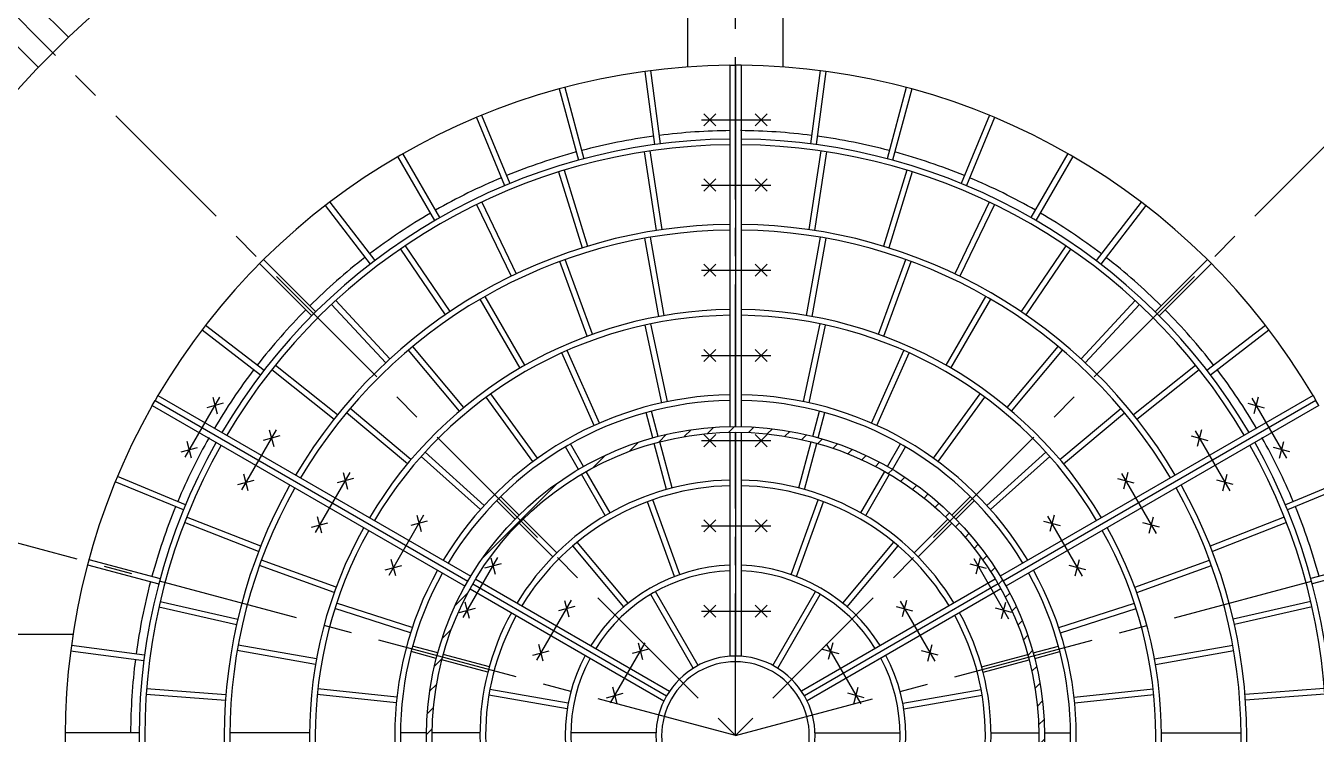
# Model space of a CAD drawing. Extents: x -2 to 23782, y -2 to 16822.
# Drawn here: x 18318 to 20590, y 12412 to 13659 of the extents above; entities that cross this region are included whole.
import ezdxf

# ---------------------------------------------------------------- set-up
doc = ezdxf.new("R2010")
doc.units = 0
doc.header["$LTSCALE"] = 200
doc.header["$MEASUREMENT"] = 0
doc.linetypes.add('F', pattern=[0.75, 0.5, -0.25])
doc.linetypes.add('G', pattern=[2, 1.25, -0.25, 0.25, -0.25])
for name, color, linetype in [('01', 7, 'CONTINUOUS'), ('02', 1, 'CONTINUOUS'), ('04', 2, 'F'), ('05', 4, 'G')]:
    doc.layers.add(name, color=color, linetype=linetype)

msp = doc.modelspace()

# ---------------------------------------------------------------- hatches: boundary and pattern name
at = {"layer": '02'}
h = msp.add_hatch(dxfattribs=at)
h.set_pattern_fill('ANSI31', color=256, scale=600, angle=90, style=0)
edge = h.paths.add_edge_path(flags=16)
edge.add_arc((19567.1738, 12409.8678), 1700, 0, 360)
edge = h.paths.add_edge_path()
edge.add_arc((19567.1738, 12409.8678), 1782, 90, 135)
edge.add_arc((19567.1738, 12409.8678), 1782, 135, 225)
edge.add_arc((19567.1738, 12409.8678), 1782, 225, 315)
edge.add_arc((19567.1738, 12409.8678), 1782, 315, 405)
edge.add_arc((19567.1738, 12409.8678), 1782, 45, 90)
h = msp.add_hatch(dxfattribs=at)
h.set_pattern_fill('ANSI31', color=256, scale=200, style=0)
edge = h.paths.add_edge_path(flags=16)
edge.add_arc((19567.1738, 12409.8678), 534, 0, 360)
edge = h.paths.add_edge_path()
edge.add_arc((19567.1738, 12409.8678), 544, 0, 360)

# ---------------------------------------------------------------- linework, layer by layer
at = {"layer": '01'}
for p, q in [((19557.1738, 13589.8255), (19567.1738, 13589.8255)), ((19557.1738, 13589.8255), (19557.1738, 12953.7759)), ((19567.1738, 13589.8255), (19567.1738, 12953.8678)), ((19567.1738, 13589.8255), (19567.1738, 12953.8678)), ((19577.1738, 13589.8255), (19567.1738, 13589.8255)), ((19577.1738, 13589.8255), (19577.1738, 12953.7759)), ((19425.1656, 13450.2205), (19408.1971, 13579.1096)), ((19435.0801, 13451.5258), (19418.1115, 13580.4149)), ((19716.232, 13580.3834), (19699.2675, 13451.5258)), ((19726.1464, 13579.0781), (19709.182, 13450.2205)), ((19256.9487, 13548.3253), (19290.5873, 13422.7844)), ((19266.6079, 13550.9135), (19300.2465, 13425.3726)), ((19867.7397, 13550.9135), (19834.1011, 13425.3726)), ((19877.3989, 13548.3253), (19843.7604, 13422.7844)), ((19111.0042, 13498.0931), (19160.7414, 13378.0169)), ((19120.243, 13501.92), (19169.9802, 13381.8438)), ((19511.5672, 13483.46), (19532.7804, 13504.6732)), ((19511.5672, 13504.6732), (19532.7804, 13483.46)), ((19622.7804, 13504.6732), (19601.5672, 13483.46)), ((19622.7804, 13483.46), (19601.5672, 13504.6732)), ((20014.1046, 13501.92), (19964.3675, 13381.8438)), ((20023.3434, 13498.0931), (19973.6063, 13378.0169)), ((19037.8496, 13316.6842), (18972.8437, 13429.2778)), ((19046.5099, 13321.6842), (18981.5039, 13434.2778)), ((19428.1159, 13299.0601), (19407.2531, 13437.4988)), ((19438.0042, 13300.5503), (19417.1415, 13438.989)), ((19717.2318, 13438.9852), (19696.3656, 13300.5471)), ((19727.1201, 13437.4948), (19706.2539, 13299.0566)), ((20087.8377, 13321.6842), (20152.8437, 13434.2778)), ((20096.498, 13316.6842), (20161.5039, 13429.2778)), ((19265.4098, 13405.1259), (19306.6761, 13271.3439)), ((19868.9378, 13405.1259), (19827.6715, 13271.3439)), ((19255.8541, 13402.1783), (19297.1204, 13268.3963)), ((19511.5672, 13368.46), (19532.7804, 13389.6732)), ((19511.5672, 13389.6732), (19532.7804, 13368.46)), ((19622.7804, 13389.6732), (19601.5672, 13368.46)), ((19622.7804, 13368.46), (19601.5672, 13389.6732)), ((19878.4935, 13402.1783), (19837.2272, 13268.3963)), ((18844.8944, 13342.9474), (18924.0148, 13239.8356)), ((18852.8279, 13349.035), (18931.9483, 13245.9232)), ((19111.4351, 13344.6952), (19172.1796, 13218.5579)), ((19120.4448, 13349.0341), (19181.1893, 13222.8967)), ((20013.9028, 13349.0341), (19953.1583, 13222.8967)), ((20022.9125, 13344.6952), (19962.168, 13218.5579)), ((20281.5197, 13349.035), (20202.3993, 13245.9232)), ((20289.4533, 13342.9474), (20210.3328, 13239.8356)), ((18985.4589, 13271.9628), (19064.3248, 13156.2879)), ((19432.0165, 13147.589), (19407.7053, 13285.4647)), ((19441.8646, 13149.3255), (19417.5534, 13287.2012)), ((19692.483, 13149.3255), (19716.7942, 13287.2012)), ((19702.3311, 13147.589), (19726.6423, 13285.4647)), ((20148.8887, 13271.9628), (20070.0228, 13156.2879)), ((18736.3533, 13247.7594), (18828.2556, 13155.8571)), ((18977.1965, 13266.3296), (19056.0624, 13150.6547)), ((19315.3629, 13116.3318), (19267.4792, 13247.8912)), ((19818.9848, 13116.3318), (19866.8685, 13247.8912)), ((20157.1511, 13266.3296), (20078.2852, 13150.6547)), ((20397.9943, 13247.7594), (20306.092, 13155.8571)), ((18729.2822, 13240.6884), (18821.1846, 13148.786)), ((19305.9659, 13112.9115), (19258.0822, 13244.471)), ((19511.5672, 13218.46), (19532.7804, 13239.6732)), ((19511.5672, 13239.6732), (19532.7804, 13218.46)), ((19622.7804, 13239.6732), (19601.5672, 13218.46)), ((19622.7804, 13218.46), (19601.5672, 13239.6732)), ((19828.3817, 13112.9115), (19876.2654, 13244.471)), ((20405.0654, 13240.6884), (20313.163, 13148.786)), ((19187.852, 13056.8725), (19117.8507, 13178.1183)), ((19196.5123, 13061.8725), (19126.511, 13183.1183)), ((19937.8354, 13061.8725), (20007.8367, 13183.1183)), ((19946.4956, 13056.8725), (20016.4969, 13178.1183)), ((18856.1371, 13168.8321), (18951.3625, 13066.2035)), ((18863.4676, 13175.6338), (18958.6931, 13073.0052)), ((20270.88, 13175.6338), (20175.6546, 13073.0052)), ((20278.2105, 13168.8321), (20182.9851, 13066.2035)), ((18634.0943, 13132.1473), (18737.2061, 13053.0269)), ((19437.5404, 12995.6965), (19408.4319, 13132.641)), ((19447.3219, 12997.7756), (19418.2134, 13134.7201)), ((19687.0258, 12997.7756), (19716.1342, 13134.7201)), ((19696.8072, 12995.6965), (19725.9157, 13132.641)), ((20397.1416, 13053.0269), (20500.2785, 13132.1667)), ((18628.0067, 13124.2138), (18731.1184, 13045.0933)), ((20403.2292, 13045.0933), (20506.3662, 13124.2331)), ((19081.2636, 12981.1745), (18991.2716, 13088.4227)), ((19088.924, 12987.6023), (18998.9321, 13094.8506)), ((19327.708, 12960.0098), (19270.7633, 13087.9097)), ((19511.5672, 13068.46), (19532.7804, 13089.6732)), ((19511.5672, 13089.6732), (19532.7804, 13068.46)), ((19622.7804, 13089.6732), (19601.5672, 13068.46)), ((19622.7804, 13068.46), (19601.5672, 13089.6732)), ((19806.6396, 12960.0098), (19863.5843, 13087.9097)), ((20045.4236, 12987.6023), (20135.4155, 13094.8506)), ((20053.084, 12981.1745), (20143.076, 13088.4227)), ((19318.5726, 12955.9424), (19261.6278, 13083.8424)), ((19815.7751, 12955.9424), (19872.7198, 13083.8424)), ((18750.961, 13054.3806), (18860.4189, 12967.0909)), ((18757.1959, 13062.1989), (18866.6538, 12974.9092)), ((20267.7079, 12974.8917), (20377.168, 13062.1787)), ((20273.9426, 12967.0732), (20383.4027, 13054.3602)), ((18540.3005, 12991.1864), (18545.3005, 12999.8467)), ((18550.3005, 13008.5069), (18545.3005, 12999.8467)), ((18545.3005, 12999.8467), (19096.056, 12681.8678)), ((18545.3005, 12999.8467), (19096.056, 12681.8678)), ((18550.3005, 13008.5069), (19101.1356, 12690.4821)), ((18646.8479, 13005.4272), (18654.6125, 12976.4495)), ((19210.4698, 12892.3223), (19128.1776, 13005.5878)), ((19218.56, 12898.2001), (19136.2677, 13011.4657)), ((19915.7876, 12898.2001), (19998.0799, 13011.4657)), ((19923.8778, 12892.3223), (20006.1701, 13005.5878)), ((20584.0471, 13008.5069), (20033.212, 12690.4821)), ((20589.0471, 12999.8467), (20038.2916, 12681.8678)), ((20589.0471, 12999.8467), (20038.2916, 12681.8678)), ((20487.4997, 13005.4272), (20479.7352, 12976.4495)), ((20584.0471, 13008.5069), (20589.0471, 12999.8467)), ((20594.0471, 12991.1864), (20589.0471, 12999.8467)), ((18540.3005, 12991.1864), (19091.1356, 12673.1616)), ((18665.2191, 12994.8206), (18636.2413, 12987.0561)), ((18989.4393, 12888.1176), (18882.1911, 12978.1096)), ((18995.8672, 12895.7781), (18888.619, 12985.77)), ((19421.5526, 12934.0152), (19409.6464, 12978.4495)), ((19431.2118, 12936.6034), (19419.3057, 12981.0377)), ((19703.1358, 12936.6034), (19715.0419, 12981.0377)), ((19712.7951, 12934.0152), (19724.7012, 12978.4495)), ((20594.0471, 12991.1864), (20043.212, 12673.1616)), ((20138.4804, 12895.7781), (20245.7287, 12985.77)), ((20144.9083, 12888.1176), (20252.1565, 12978.1096)), ((20469.1286, 12994.8206), (20498.1063, 12987.0561)), ((18609.6125, 12898.5072), (18601.8479, 12927.485)), ((18764.812, 12937.3206), (18735.8342, 12929.5561)), ((18746.4408, 12947.9272), (18754.2054, 12918.9495)), ((19455.5421, 12845.8017), (19433.8001, 12926.9437)), ((19511.5672, 12918.46), (19532.7804, 12939.6732)), ((19511.5672, 12939.6732), (19532.7804, 12918.46)), ((19557.1738, 12943.7742), (19557.1738, 12549.5102)), ((19567.1738, 12943.8678), (19567.1738, 12549.8678)), ((19567.1738, 12943.8678), (19567.1738, 12549.8678)), ((19577.1738, 12943.7742), (19577.1738, 12549.5102)), ((19622.7804, 12939.6732), (19601.5672, 12918.46)), ((19622.7804, 12918.46), (19601.5672, 12939.6732)), ((19678.8056, 12845.8017), (19700.5475, 12926.9437)), ((20369.5356, 12937.3206), (20398.5134, 12929.5561)), ((20387.9068, 12947.9272), (20380.1422, 12918.9495)), ((20524.7352, 12898.5072), (20532.4997, 12927.485)), ((18591.2413, 12909.1138), (18620.2191, 12916.8784)), ((19124.6481, 12815.048), (19020.6048, 12908.7289)), ((19290.8552, 12878.4658), (19267.8543, 12918.3045)), ((19299.5154, 12883.4658), (19276.5145, 12923.3045)), ((19445.8828, 12843.2135), (19424.1409, 12924.3555)), ((19688.4648, 12843.2135), (19710.2068, 12924.3555)), ((19834.8322, 12883.4658), (19857.8331, 12923.3045)), ((19843.4924, 12878.4658), (19866.4933, 12918.3045)), ((20009.6996, 12815.048), (20113.7428, 12908.7289)), ((20543.1063, 12909.1138), (20514.1286, 12916.8784)), ((19117.9567, 12807.6165), (19013.9135, 12901.2975)), ((20016.3909, 12807.6165), (20120.4341, 12901.2975)), ((18599.0247, 12816.3003), (18478.9192, 12866.0496)), ((18690.8342, 12851.6138), (18719.812, 12859.3784)), ((18709.2054, 12841.0072), (18701.4408, 12869.985)), ((18894.7158, 12862.3206), (18865.738, 12854.5561)), ((18876.3446, 12872.9272), (18884.1092, 12843.9495)), ((19337.8576, 12797.0552), (19295.8554, 12869.8051)), ((19346.5178, 12802.0552), (19304.5156, 12874.8051)), ((19787.8298, 12802.0552), (19829.832, 12874.8051)), ((19796.49, 12797.0552), (19838.4922, 12869.8051)), ((20239.6318, 12862.3206), (20268.6096, 12854.5561)), ((20258.003, 12872.9272), (20250.2384, 12843.9495)), ((20443.5134, 12851.6138), (20414.5356, 12859.3784)), ((20425.1422, 12841.0072), (20432.9068, 12869.985)), ((20655.3991, 12866.0375), (20535.3229, 12816.3003)), ((18595.1979, 12807.0615), (18475.0923, 12856.8108)), ((20659.2259, 12856.7987), (20539.1497, 12807.0615)), ((19178.9884, 12790.9822), (19146.4603, 12823.5103)), ((19186.0595, 12798.0532), (19153.5313, 12830.5814)), ((19459.8836, 12690.0264), (19411.9962, 12821.5958)), ((19469.2805, 12693.4466), (19421.3931, 12825.016)), ((19665.0671, 12693.4466), (19712.9545, 12825.016)), ((19674.4641, 12690.0264), (19722.3514, 12821.5958)), ((19948.2881, 12798.0532), (19980.8163, 12830.5814)), ((19955.3592, 12790.9822), (19987.8874, 12823.5103)), ((18731.2354, 12743.3449), (18600.9126, 12794.4966)), ((18839.1092, 12766.0072), (18831.3446, 12794.985)), ((19006.2484, 12797.9272), (19014.013, 12768.9495)), ((19252.5309, 12731.5818), (19193.1309, 12790.9818)), ((19881.8167, 12731.5818), (19941.2167, 12790.9818)), ((20128.0992, 12797.9272), (20120.3346, 12768.9495)), ((20295.2384, 12766.0072), (20303.003, 12794.985)), ((20533.4446, 12794.4725), (20403.1206, 12743.3241)), ((18727.5817, 12734.0363), (18597.259, 12785.1879)), ((18820.738, 12776.6138), (18849.7158, 12784.3784)), ((19024.6196, 12787.3206), (18995.6418, 12779.5561)), ((19245.4599, 12724.5107), (19186.0598, 12783.9108)), ((19511.5672, 12768.46), (19532.7804, 12789.6732)), ((19511.5672, 12789.6732), (19532.7804, 12768.46)), ((19622.7804, 12789.6732), (19601.5672, 12768.46)), ((19622.7804, 12768.46), (19601.5672, 12789.6732)), ((19888.8878, 12724.5107), (19948.2878, 12783.9108)), ((20109.728, 12787.3206), (20138.7058, 12779.5561)), ((20313.6096, 12776.6138), (20284.6318, 12784.3784)), ((20537.098, 12785.1638), (20406.774, 12734.0153)), ((19378.1945, 12642.8632), (19288.1957, 12750.1196)), ((19756.1531, 12642.8632), (19846.1519, 12750.1196)), ((19136.1522, 12722.9272), (19143.9168, 12693.9495)), ((19370.5341, 12636.4353), (19280.5353, 12743.6917)), ((19763.8135, 12636.4353), (19853.8123, 12743.6917)), ((19998.1954, 12722.9272), (19990.4308, 12693.9495)), ((18426.1282, 12710.4337), (18551.6691, 12676.7951)), ((18428.7164, 12720.093), (18554.2573, 12686.4544)), ((18860.7099, 12661.6788), (18729.1505, 12709.5625)), ((18864.1301, 12671.0757), (18732.5707, 12718.9594)), ((18950.6418, 12701.6138), (18979.6196, 12709.3784)), ((18969.013, 12691.0072), (18961.2484, 12719.985)), ((19154.5234, 12712.3206), (19125.5456, 12704.5561)), ((19979.8242, 12712.3206), (20008.802, 12704.5561)), ((20183.7058, 12701.6138), (20154.728, 12709.3784)), ((20165.3346, 12691.0072), (20173.0992, 12719.985)), ((20270.2175, 12671.0757), (20401.7769, 12718.9594)), ((20273.6377, 12661.6788), (20405.1971, 12709.5625)), ((20705.6313, 12720.093), (20580.0903, 12686.4544)), ((20708.2195, 12710.4337), (20582.6785, 12676.7951)), ((19104.7162, 12676.8678), (19445.9303, 12479.8678)), ((19104.7162, 12676.8678), (19445.9303, 12479.8678)), ((19109.7973, 12685.4813), (19451.2399, 12488.3493)), ((20024.5503, 12685.4813), (19683.1077, 12488.3493)), ((20029.6314, 12676.8678), (19688.4174, 12479.8678)), ((19099.7973, 12668.1608), (19441.2399, 12471.0288)), ((19492.8883, 12528.5341), (19417.8652, 12658.4779)), ((19501.5486, 12533.5341), (19426.5255, 12663.4779)), ((19632.799, 12533.5341), (19707.8221, 12663.4779)), ((19641.4593, 12528.5341), (19716.4824, 12658.4779)), ((20034.5503, 12668.1608), (19693.1077, 12471.0288)), ((18552.1479, 12636.4123), (18688.6396, 12605.259)), ((18554.3731, 12646.1616), (18690.8648, 12615.0082)), ((18995.0146, 12590.5163), (18861.863, 12633.7799)), ((18998.1048, 12600.0269), (18864.9531, 12643.2905)), ((19080.5456, 12626.6138), (19109.5234, 12634.3784)), ((19098.9168, 12616.0072), (19091.1522, 12644.985)), ((19284.4272, 12637.3206), (19255.4494, 12629.5561)), ((19266.056, 12647.9272), (19273.8206, 12618.9495)), ((19511.5672, 12618.46), (19532.7804, 12639.6732)), ((19511.5672, 12639.6732), (19532.7804, 12618.46)), ((19622.7804, 12639.6732), (19601.5672, 12618.46)), ((19622.7804, 12618.46), (19601.5672, 12639.6732)), ((19849.9204, 12637.3206), (19878.8982, 12629.5561)), ((19868.2916, 12647.9272), (19860.527, 12618.9495)), ((20053.802, 12626.6138), (20024.8242, 12634.3784)), ((20035.4308, 12616.0072), (20043.1954, 12644.985)), ((20136.2428, 12600.0269), (20269.3945, 12643.2905)), ((20139.333, 12590.5163), (20272.4847, 12633.7799)), ((20579.9745, 12646.1616), (20443.4828, 12615.0082)), ((20582.1997, 12636.4123), (20445.708, 12605.259)), ((18397.9635, 12568.8404), (18526.8211, 12551.876)), ((18829.4527, 12545.0251), (18691.577, 12569.3363)), ((19043.0265, 12555.4891), (18998.5921, 12567.3952)), ((19228.8206, 12541.0072), (19221.056, 12569.985)), ((19395.9599, 12572.9272), (19403.7244, 12543.9495)), ((19738.3878, 12572.9272), (19730.6232, 12543.9495)), ((19905.527, 12541.0072), (19913.2916, 12569.985)), ((20091.3212, 12555.4891), (20135.7555, 12567.3952)), ((20304.895, 12545.0251), (20442.7706, 12569.3363)), ((18396.6583, 12558.926), (18525.5159, 12541.9616)), ((18827.7162, 12535.177), (18689.8405, 12559.4882)), ((19040.4383, 12545.8298), (18996.0039, 12557.736)), ((19131.2399, 12521.4996), (19050.0979, 12543.2415)), ((19133.8281, 12531.1589), (19052.6861, 12552.9008)), ((19210.4494, 12551.6138), (19239.4272, 12559.3784)), ((19414.331, 12562.3206), (19385.3533, 12554.5561)), ((19720.0166, 12562.3206), (19748.9944, 12554.5561)), ((19923.8982, 12551.6138), (19894.9204, 12559.3784)), ((20000.5195, 12531.1589), (20081.6615, 12552.9008)), ((20003.1077, 12521.4996), (20084.2497, 12543.2415)), ((20093.9094, 12545.8298), (20138.3437, 12557.736)), ((20306.6315, 12535.177), (20444.5071, 12559.4882)), ((18529.7202, 12482.6002), (18669.3306, 12472.1379)), ((18530.4675, 12492.5723), (18670.0779, 12482.1099)), ((18969.9588, 12467.6101), (18830.7218, 12482.2445)), ((18971.004, 12477.5554), (18831.7671, 12492.1898)), ((19270.9043, 12457.031), (19133.0181, 12481.3441)), ((19272.6408, 12466.8791), (19134.7546, 12491.1921)), ((19340.3533, 12476.6138), (19369.331, 12484.3784)), ((19358.7244, 12466.0072), (19350.9599, 12494.985)), ((19793.9944, 12476.6138), (19765.0166, 12484.3784)), ((19775.6232, 12466.0072), (19783.3878, 12494.985)), ((19861.7069, 12466.8791), (19999.593, 12491.1921)), ((19863.4433, 12457.031), (20001.3295, 12481.3441)), ((20163.3436, 12477.5554), (20302.5806, 12492.1898)), ((20164.3889, 12467.6101), (20303.6259, 12482.2445)), ((20603.8801, 12492.5723), (20464.2697, 12482.1099)), ((20604.6274, 12482.6002), (20465.017, 12472.1379)), ((18517.1857, 12414.8678), (18387.1738, 12414.8678)), ((18817.1905, 12414.8678), (18677.1879, 12414.8678)), ((19023.1968, 12414.8678), (18977.195, 12414.8678)), ((19117.2016, 12414.8678), (19033.1972, 12414.8678)), ((19427.2631, 12414.8678), (19277.2169, 12414.8678)), ((19707.0845, 12414.8678), (19857.1307, 12414.8678)), ((20017.146, 12414.8678), (20101.1504, 12414.8678)), ((20111.1508, 12414.8678), (20157.1526, 12414.8678)), ((20317.1571, 12414.8678), (20457.1598, 12414.8678))]:
    msp.add_line(p, q, dxfattribs=at)
for radius in [1700, 544, 534]:
    msp.add_circle((19567.1738, 12409.8678), radius, dxfattribs=at)
for centre, radius, start, end in [((19547.1738, 12409.8678), 1180, 89.5144367, 89.5144367), ((19557.1738, 12427.1884), 1180, 29.5144367, 29.5144367), ((19577.1738, 12427.1884), 1180, 329.5144367, 329.5144367), ((19587.1738, 12409.8678), 1180, 269.5144367, 269.5144367), ((19567.1738, 12409.8678), 1180, 90.4855633, 149.5144367), ((19567.1738, 12409.8678), 1180, 30.4855633, 89.5144367), ((19557.1738, 12392.5473), 1180, 149.5144367, 149.5144367), ((19577.1738, 12392.5473), 1180, 209.5144367, 209.5144367), ((19567.1738, 12409.8678), 1065, 90.4855633, 97.2310047), ((19567.1738, 12409.8678), 1065, 82.7689953, 89.5144367), ((19567.1738, 12409.8678), 1050, 90.5456823, 149.4543177), ((19567.1738, 12409.8678), 1040, 90.5509294, 149.4490706), ((19567.1738, 12409.8678), 1065, 97.7689953, 104.7310047), ((19567.1738, 12409.8678), 1050, 30.5456823, 89.4543177), ((19567.1738, 12409.8678), 1040, 30.5509294, 89.4490706), ((19567.1738, 12409.8678), 1065, 75.2689953, 82.2310047), ((19567.1738, 12409.8678), 1065, 105.2689953, 112.2310047), ((19567.1738, 12409.8678), 1065, 67.7689953, 74.7310047), ((19567.1738, 12409.8678), 1065, 112.7689953, 119.7310047), ((19567.1738, 12409.8678), 1065, 60.2689953, 67.2310047), ((19567.1738, 12409.8678), 1065, 120.2689953, 127.2310047), ((19567.1738, 12409.8678), 1065, 52.7689953, 59.7310047), ((19567.1738, 12409.8678), 900, 90.6366329, 149.3633671), ((19567.1738, 12409.8678), 890, 90.6437863, 149.3562137), ((19567.1738, 12409.8678), 900, 30.6366329, 89.3633671), ((19567.1738, 12409.8678), 890, 30.6437863, 89.3562137), ((19567.1738, 12409.8678), 1065, 127.7689953, 134.7310047), ((19567.1738, 12409.8678), 1065, 45.2689953, 52.2310047), ((19567.1738, 12409.8678), 1065, 135.2689953, 142.2310047), ((19557.1738, 12427.1884), 740, 29.2257091, 29.2257091), ((19557.1738, 12427.1884), 740, 29.2257091, 29.2257091), ((19577.1738, 12427.1884), 740, 329.2257091, 329.2257091), ((19577.1738, 12427.1884), 740, 329.2257091, 329.2257091), ((19567.1738, 12409.8678), 750, 90.7639664, 149.2360336), ((19567.1738, 12409.8678), 750, 30.7639664, 89.2360336), ((19567.1738, 12409.8678), 1065, 37.7689953, 44.7310047), ((19547.1738, 12409.8678), 740, 89.2257091, 89.2257091), ((19557.1738, 12392.5473), 740, 149.2257091, 149.2257091), ((19557.1738, 12392.5473), 740, 149.2257091, 149.2257091), ((19577.1738, 12392.5473), 740, 209.2257091, 209.2257091), ((19577.1738, 12392.5473), 740, 209.2257091, 209.2257091), ((19587.1738, 12409.8678), 740, 269.2257091, 269.2257091), ((19587.1738, 12409.8678), 740, 269.2257091, 269.2257091), ((19567.1738, 12409.8678), 740, 90.7742909, 149.2257091), ((19567.1738, 12409.8678), 740, 30.7742909, 89.2257091), ((19567.1738, 12409.8678), 1065, 142.7689953, 149.5144367), ((19567.1738, 12409.8678), 1065, 30.4855633, 37.2310047), ((19547.1738, 12409.8678), 590, 89.0288386, 89.0288386), ((19557.1738, 12427.1884), 590, 29.0288386, 29.0288386), ((19557.1738, 12427.1884), 590, 29.0288386, 29.0288386), ((19577.1738, 12427.1884), 590, 329.0288386, 329.0288386), ((19577.1738, 12427.1884), 590, 329.0288386, 329.0288386), ((19587.1738, 12409.8678), 590, 269.0288386, 269.0288386), ((19587.1738, 12409.8678), 590, 269.0288386, 269.0288386), ((19567.1738, 12409.8678), 600, 90.9549739, 149.0450261), ((19567.1738, 12409.8678), 590, 90.9711614, 149.0288386), ((19567.1738, 12409.8678), 600, 30.9549739, 89.0450261), ((19567.1738, 12409.8678), 590, 30.9711614, 89.0288386), ((19567.1738, 12409.8678), 1180, 150.4855633, 209.5144367), ((19557.1738, 12392.5473), 590, 149.0288386, 149.0288386), ((19557.1738, 12392.5473), 590, 149.0288386, 149.0288386), ((19577.1738, 12392.5473), 590, 209.0288386, 209.0288386), ((19577.1738, 12392.5473), 590, 209.0288386, 209.0288386), ((19567.1738, 12409.8678), 1065, 150.4855633, 157.2310047), ((19567.1738, 12409.8678), 1065, 22.7689953, 29.5144367), ((19567.1738, 12409.8678), 1050, 150.5456823, 209.4543177), ((19567.1738, 12409.8678), 1040, 150.5509294, 209.4490706), ((19567.1738, 12409.8678), 1040, 330.5509294, 29.4490706), ((19567.1738, 12409.8678), 1050, 330.5456823, 29.4543177), ((19557.1738, 12427.1884), 440, 28.6977111, 28.6977111), ((19557.1738, 12427.1884), 440, 28.6977111, 28.6977111), ((19577.1738, 12427.1884), 440, 328.6977111, 328.6977111), ((19577.1738, 12427.1884), 440, 328.6977111, 328.6977111), ((19567.1738, 12409.8678), 450, 91.2733444, 148.7266556), ((19567.1738, 12409.8678), 450, 31.2733444, 88.7266556), ((19567.1738, 12409.8678), 900, 150.6366329, 209.3633671), ((19567.1738, 12409.8678), 890, 150.6437863, 209.3562137), ((19547.1738, 12409.8678), 440, 88.6977111, 88.6977111), ((19587.1738, 12409.8678), 440, 268.6977111, 268.6977111), ((19587.1738, 12409.8678), 440, 268.6977111, 268.6977111), ((19567.1738, 12409.8678), 440, 91.3022889, 148.6977111), ((19567.1738, 12409.8678), 440, 31.3022889, 88.6977111), ((19567.1738, 12409.8678), 890, 330.6437863, 29.3562137), ((19567.1738, 12409.8678), 900, 330.6366329, 29.3633671), ((19557.1738, 12392.5473), 440, 148.6977111, 148.6977111), ((19557.1738, 12392.5473), 440, 148.6977111, 148.6977111), ((19577.1738, 12392.5473), 440, 208.6977111, 208.6977111), ((19577.1738, 12392.5473), 440, 208.6977111, 208.6977111), ((19567.1738, 12409.8678), 1065, 157.7689953, 164.7310047), ((19567.1738, 12409.8678), 1065, 15.2689953, 22.2310047), ((19567.1738, 12409.8678), 750, 150.7639664, 209.2360336), ((19567.1738, 12409.8678), 740, 150.7742909, 209.2257091), ((19567.1738, 12409.8678), 740, 330.7742909, 29.2257091), ((19567.1738, 12409.8678), 750, 330.7639664, 29.2360336), ((19567.1738, 12409.8678), 600, 150.9549739, 209.0450261), ((19547.1738, 12409.8678), 290, 88.0238917, 88.0238917), ((19557.1738, 12427.1884), 290, 28.0238917, 28.0238917), ((19557.1738, 12427.1884), 290, 28.0238917, 28.0238917), ((19577.1738, 12427.1884), 290, 328.0238917, 328.0238917), ((19577.1738, 12427.1884), 290, 328.0238917, 328.0238917), ((19587.1738, 12409.8678), 290, 268.0238917, 268.0238917), ((19587.1738, 12409.8678), 290, 268.0238917, 268.0238917), ((19567.1738, 12409.8678), 300, 91.9102132, 148.0897868), ((19567.1738, 12409.8678), 290, 91.9761083, 148.0238917), ((19567.1738, 12409.8678), 300, 31.9102132, 88.0897868), ((19567.1738, 12409.8678), 290, 31.9761083, 88.0238917), ((19567.1738, 12409.8678), 600, 330.9549739, 29.0450261), ((19567.1738, 12409.8678), 1065, 165.2689953, 172.2310047), ((19567.1738, 12409.8678), 590, 150.9711614, 209.0288386), ((19557.1738, 12392.5473), 290, 148.0238917, 148.0238917), ((19557.1738, 12392.5473), 290, 148.0238917, 148.0238917), ((19577.1738, 12392.5473), 290, 208.0238917, 208.0238917), ((19577.1738, 12392.5473), 290, 208.0238917, 208.0238917), ((19567.1738, 12409.8678), 590, 330.9711614, 29.0288386), ((19567.1738, 12409.8678), 450, 151.2733444, 208.7266556), ((19567.1738, 12409.8678), 440, 151.3022889, 208.6977111), ((19567.1738, 12409.8678), 440, 331.3022889, 28.6977111), ((19567.1738, 12409.8678), 450, 331.2733444, 28.7266556), ((19567.1738, 12409.8678), 1065, 172.7689953, 179.7310047), ((19567.1738, 12409.8678), 300, 151.9102132, 208.0897868), ((19567.1738, 12409.8678), 290, 151.9761083, 208.0238917), ((19567.1738, 12409.8678), 140, 90, 150), ((19567.1738, 12409.8678), 140, 30, 90), ((19567.1738, 12409.8678), 290, 331.9761083, 28.0238917), ((19567.1738, 12409.8678), 300, 331.9102132, 28.0897868), ((19567.1738, 12409.8678), 130, 90, 150), ((19567.1738, 12409.8678), 130, 30, 90), ((19567.1738, 12409.8678), 140, 150, 210), ((19567.1738, 12409.8678), 130, 150, 210), ((19567.1738, 12409.8678), 130, 330, 30), ((19567.1738, 12409.8678), 140, 330, 30)]:
    msp.add_arc(centre, radius, start, end, dxfattribs=at)
at = {"layer": '04'}
for p, q in [((19483.1738, 13586.8742), (19483.1738, 13786.4901)), ((19651.1738, 13586.8742), (19651.1738, 13786.4901)), ((18400.6765, 12587.8678), (17904.2393, 12587.8678))]:
    msp.add_line(p, q, dxfattribs=at)
at = {"layer": '05'}
for p, q in [((19567.1738, 12953.8678), (19567.1738, 14869.9136)), ((17627.5048, 14349.5369), (19567.1738, 12409.8678)), ((21506.8429, 14349.5369), (19567.1738, 12409.8678)), ((19507.1738, 13494.0666), (19629.3326, 13494.0666)), ((19567.1738, 12409.8678), (16021.803, 13359.8471)), ((19507.1738, 13379.0666), (19629.3326, 13379.0666)), ((19567.1738, 12409.8678), (23112.5446, 13359.8471)), ((19507.1738, 13229.0666), (19629.3326, 13229.0666)), ((19507.1738, 13079.0666), (19629.3326, 13079.0666)), ((18598.2302, 12900.0057), (18659.3096, 13005.7983)), ((20476.1175, 13003.9287), (20537.1969, 12898.1361)), ((18697.8231, 12842.5057), (18758.9025, 12948.2983)), ((19507.1738, 12929.0666), (19629.3326, 12929.0666)), ((19567.1738, 12409.8678), (19567.1738, 12943.8678)), ((20376.5245, 12946.4287), (20437.6039, 12840.6361)), ((18827.7269, 12767.5057), (18888.8063, 12873.2983)), ((20246.6207, 12871.4287), (20307.7001, 12765.6361)), ((18957.6307, 12692.5057), (19018.7101, 12798.2983)), ((20116.7169, 12796.4287), (20177.7963, 12690.6361)), ((19507.1738, 12779.0666), (19629.3326, 12779.0666)), ((19087.5345, 12617.5057), (19148.6139, 12723.2983)), ((19986.8131, 12721.4287), (20047.8925, 12615.6361)), ((19217.4383, 12542.5057), (19278.5177, 12648.2983)), ((19856.9093, 12646.4287), (19917.9887, 12540.6361)), ((19507.1738, 12629.0666), (19629.3326, 12629.0666)), ((19347.3421, 12467.5057), (19408.4215, 12573.2983)), ((19727.0055, 12571.4287), (19788.0849, 12465.6361))]:
    msp.add_line(p, q, dxfattribs=at)

doc.saveas('drawing.dxf')
